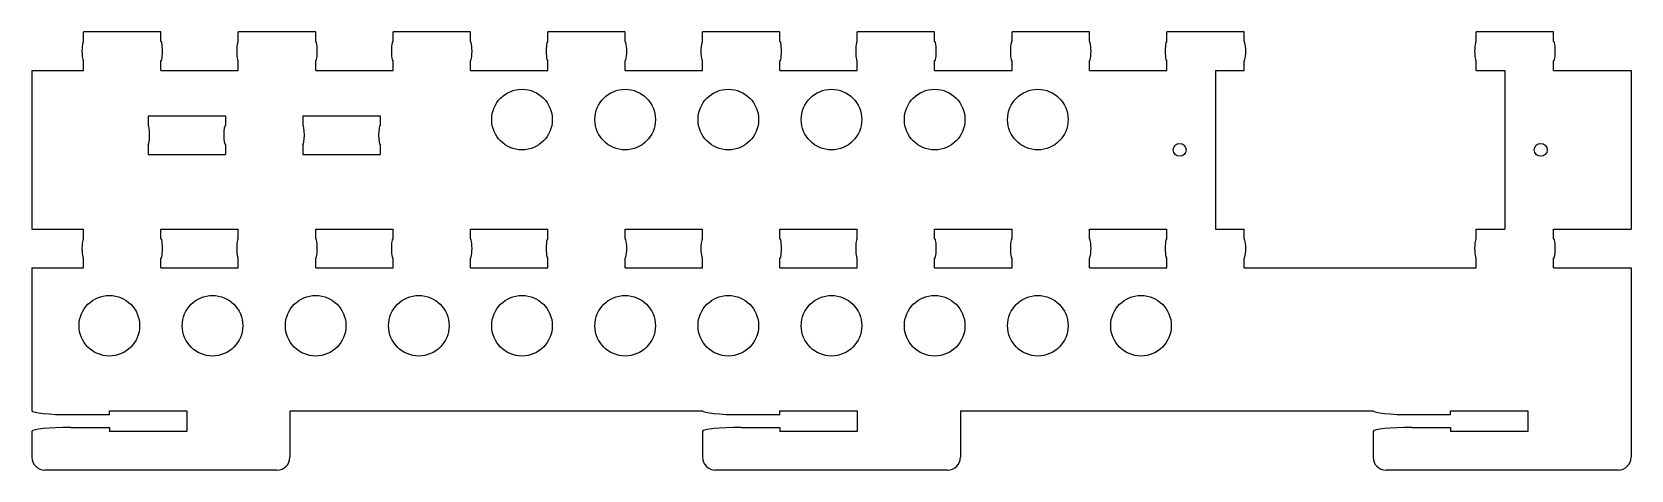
# Model space of a CAD drawing. Extents: x -62 to 62, y -18 to 16.
import ezdxf

# ---------------------------------------------------------------- set-up
doc = ezdxf.new("R2010")
doc.units = 0
doc.header["$MEASUREMENT"] = 0
doc.layers.add('VISIBLE', color=7, linetype='CONTINUOUS')

msp = doc.modelspace()

# ---------------------------------------------------------------- linework, layer by layer
at = {"layer": 'VISIBLE'}
for p, q in [((-52, 16.2), (-58, 16.2)), ((-58, 15.45), (-58, 16.2)), ((-52, 15.45), (-52, 16.2)), ((-40, 16.2), (-46, 16.2)), ((-46, 15.45), (-46, 16.2)), ((-40, 15.45), (-40, 16.2)), ((-28, 16.2), (-34, 16.2)), ((-34, 15.45), (-34, 16.2)), ((-28, 15.45), (-28, 16.2)), ((-16, 16.2), (-22, 16.2)), ((-22, 15.45), (-22, 16.2)), ((-16, 15.45), (-16, 16.2)), ((-4, 16.2), (-10, 16.2)), ((-10, 15.45), (-10, 16.2)), ((-4, 15.45), (-4, 16.2)), ((8, 16.2), (2, 16.2)), ((2, 15.45), (2, 16.2)), ((8, 15.45), (8, 16.2)), ((20, 16.2), (14, 16.2)), ((14, 15.45), (14, 16.2)), ((20, 15.45), (20, 16.2)), ((32, 16.2), (26, 16.2)), ((26, 15.45), (26, 16.2)), ((32, 15.45), (32, 16.2)), ((56, 16.2), (50, 16.2)), ((50, 15.45), (50, 16.2)), ((56, 15.45), (56, 16.2)), ((-58, 13.2), (-58, 13.95)), ((-52, 13.2), (-52, 13.95)), ((-46, 13.2), (-46, 13.95)), ((-40, 13.2), (-40, 13.95)), ((-34, 13.2), (-34, 13.95)), ((-28, 13.2), (-28, 13.95)), ((-22, 13.2), (-22, 13.95)), ((-16, 13.2), (-16, 13.95)), ((-10, 13.2), (-10, 13.95)), ((-4, 13.2), (-4, 13.95)), ((2, 13.2), (2, 13.95)), ((8, 13.2), (8, 13.95)), ((14, 13.2), (14, 13.95)), ((20, 13.2), (20, 13.95)), ((26, 13.2), (26, 13.95)), ((32, 13.2), (32, 13.95)), ((50, 13.2), (50, 13.95)), ((56, 13.2), (56, 13.95)), ((-62, 13.2), (-58, 13.2)), ((-62, 13.2), (-62, 0.9)), ((-52, 13.2), (-46, 13.2)), ((-40, 13.2), (-34, 13.2)), ((-28, 13.2), (-22, 13.2)), ((-16, 13.2), (-10, 13.2)), ((-4, 13.2), (2, 13.2)), ((8, 13.2), (14, 13.2)), ((20, 13.2), (26, 13.2)), ((29.77, 13.2), (29.77, 0.9)), ((29.77, 13.2), (32, 13.2)), ((50, 13.2), (52.22, 13.2)), ((52.22, 13.2), (52.22, 0.9)), ((56, 13.2), (62, 13.2)), ((62, 13.2), (62, 0.9)), ((-53, 9.7), (-53, 8.95)), ((-53, 9.7), (-47, 9.7)), ((-47, 9.7), (-47, 8.95)), ((-41, 9.7), (-41, 8.95)), ((-41, 9.7), (-35, 9.7)), ((-35, 9.7), (-35, 8.95)), ((-53, 7.45), (-53, 6.7)), ((-47, 7.45), (-47, 6.7)), ((-41, 7.45), (-41, 6.7)), ((-35, 7.45), (-35, 6.7)), ((-53, 6.7), (-47, 6.7)), ((-41, 6.7), (-35, 6.7)), ((-62, 0.9), (-58, 0.9)), ((-58, 0.15), (-58, 0.9)), ((-52, 0.15), (-52, 0.9)), ((-52, 0.9), (-46, 0.9)), ((-46, 0.15), (-46, 0.9)), ((-40, 0.15), (-40, 0.9)), ((-40, 0.9), (-34, 0.9)), ((-34, 0.15), (-34, 0.9)), ((-28, 0.15), (-28, 0.9)), ((-28, 0.9), (-22, 0.9)), ((-22, 0.15), (-22, 0.9)), ((-16, 0.15), (-16, 0.9)), ((-16, 0.9), (-10, 0.9)), ((-10, 0.15), (-10, 0.9)), ((-4, 0.15), (-4, 0.9)), ((-4, 0.9), (2, 0.9)), ((2, 0.15), (2, 0.9)), ((8, 0.15), (8, 0.9)), ((8, 0.9), (14, 0.9)), ((14, 0.15), (14, 0.9)), ((20, 0.15), (20, 0.9)), ((20, 0.9), (26, 0.9)), ((26, 0.15), (26, 0.9)), ((29.77, 0.9), (32, 0.9)), ((32, 0.15), (32, 0.9)), ((50, 0.9), (52.22, 0.9)), ((50, 0.15), (50, 0.9)), ((56, 0.15), (56, 0.9)), ((56, 0.9), (62, 0.9)), ((-62, -2.1), (-58, -2.1)), ((-62, -2.1), (-62, -13.2)), ((-58, -2.1), (-58, -1.35)), ((-52, -2.1), (-52, -1.35)), ((-52, -2.1), (-46, -2.1)), ((-46, -2.1), (-46, -1.35)), ((-40, -2.1), (-40, -1.35)), ((-40, -2.1), (-34, -2.1)), ((-34, -2.1), (-34, -1.35)), ((-28, -2.1), (-28, -1.35)), ((-28, -2.1), (-22, -2.1)), ((-22, -2.1), (-22, -1.35)), ((-16, -2.1), (-16, -1.35)), ((-16, -2.1), (-10, -2.1)), ((-10, -2.1), (-10, -1.35)), ((-4, -2.1), (-4, -1.35)), ((-4, -2.1), (2, -2.1)), ((2, -2.1), (2, -1.35)), ((8, -2.1), (8, -1.35)), ((8, -2.1), (14, -2.1)), ((14, -2.1), (14, -1.35)), ((20, -2.1), (20, -1.35)), ((20, -2.1), (26, -2.1)), ((26, -2.1), (26, -1.35)), ((32, -2.1), (32, -1.35)), ((32, -2.1), (50, -2.1)), ((50, -2.1), (50, -1.35)), ((56, -2.1), (56, -1.35)), ((56, -2.1), (62, -2.1)), ((62, -2.1), (62, -16.8)), ((-59, -13.5), (-56, -13.5)), ((-56, -13.5), (-56, -13.2)), ((-56, -13.2), (-50, -13.2)), ((-50, -13.2), (-50, -14.8)), ((-42, -13.2), (-42, -16.8)), ((-42, -13.2), (-10, -13.2)), ((-7, -13.5), (-4, -13.5)), ((-4, -13.5), (-4, -13.2)), ((-4, -13.2), (2, -13.2)), ((2, -13.2), (2, -14.8)), ((10, -13.2), (10, -16.8)), ((10, -13.2), (42, -13.2)), ((45, -13.5), (48, -13.5)), ((48, -13.5), (48, -13.2)), ((48, -13.2), (54, -13.2)), ((54, -13.2), (54, -14.8)), ((-62, -14.8), (-62, -16.8)), ((-59, -14.5), (-56, -14.5)), ((-56, -14.5), (-56, -14.8)), ((-50, -14.8), (-56, -14.8)), ((-10, -14.8), (-10, -16.8)), ((-7, -14.5), (-4, -14.5)), ((-4, -14.5), (-4, -14.8)), ((2, -14.8), (-4, -14.8)), ((42, -14.8), (42, -16.8)), ((45, -14.5), (48, -14.5)), ((48, -14.5), (48, -14.8)), ((54, -14.8), (48, -14.8)), ((-43, -17.8), (-61, -17.8)), ((9, -17.8), (-9, -17.8)), ((61, -17.8), (43, -17.8))]:
    msp.add_line(p, q, dxfattribs=at)
for centre, radius in [((-24, 9.4), 2.35), ((-16, 9.4), 2.35), ((-8, 9.4), 2.35), ((0, 9.4), 2.35), ((8, 9.4), 2.35), ((16, 9.4), 2.35), ((27, 7.05), 0.5), ((55, 7.05), 0.5), ((-56, -6.6), 2.35), ((-48, -6.6), 2.35), ((-40, -6.6), 2.35), ((-32, -6.6), 2.35), ((-24, -6.6), 2.35), ((-16, -6.6), 2.35), ((-8, -6.6), 2.35), ((0, -6.6), 2.35), ((8, -6.6), 2.35), ((16, -6.6), 2.35), ((24, -6.6), 2.35)]:
    msp.add_circle(centre, radius, dxfattribs=at)
for centre, start, end in [((-61, -16.8), 180, 270), ((-43, -16.8), 270, 0), ((-9, -16.8), 180, 270), ((9, -16.8), 270, 0), ((43, -16.8), 180, 270), ((61, -16.8), 270, 0)]:
    msp.add_arc(centre, 1, start, end, dxfattribs=at)
for centre, major_axis, ratio, start_param, end_param in [((-58, 14.7), (0, 0.75), 0.166667, 0, 3.141593), ((-52, 14.7), (0, -0.75), 0.166667, 0, 3.141593), ((-46, 14.7), (0, 0.75), 0.166667, 0, 3.141593), ((-40, 14.7), (0, -0.75), 0.166667, 0, 3.141593), ((-34, 14.7), (0, 0.75), 0.166667, 0, 3.141593), ((-28, 14.7), (0, -0.75), 0.166667, 0, 3.141593), ((-22, 14.7), (0, 0.75), 0.166667, 0, 3.141593), ((-16, 14.7), (0, -0.75), 0.166667, 0, 3.141593), ((-10, 14.7), (0, 0.75), 0.166667, 0, 3.141593), ((-4, 14.7), (0, -0.75), 0.166667, 0, 3.141593), ((2, 14.7), (0, 0.75), 0.166667, 0, 3.141593), ((8, 14.7), (0, -0.75), 0.166667, 0, 3.141593), ((14, 14.7), (0, 0.75), 0.166667, 0, 3.141593), ((20, 14.7), (0, -0.75), 0.166667, 0, 3.141593), ((26, 14.7), (0, 0.75), 0.166667, 0, 3.141593), ((32, 14.7), (0, -0.75), 0.166667, 0, 3.141593), ((50, 14.7), (0, 0.75), 0.166667, 0, 3.141593), ((56, 14.7), (0, -0.75), 0.166667, 0, 3.141593), ((-53, 8.2), (0, 0.75), 0.166667, 3.141593, 6.283185), ((-47, 8.2), (0, -0.75), 0.166667, 3.141593, 6.283185), ((-41, 8.2), (0, 0.75), 0.166667, 3.141593, 6.283185), ((-35, 8.2), (0, -0.75), 0.166667, 3.141593, 6.283185), ((-58, -0.6), (0, 0.75), 0.166667, 0, 3.141593), ((-52, -0.6), (0, -0.75), 0.166667, 0, 3.141593), ((-46, -0.6), (0, 0.75), 0.166667, 0, 3.141593), ((-40, -0.6), (0, -0.75), 0.166667, 0, 3.141593), ((-34, -0.6), (0, 0.75), 0.166667, 0, 3.141593), ((-28, -0.6), (0, -0.75), 0.166667, 0, 3.141593), ((-22, -0.6), (0, 0.75), 0.166667, 0, 3.141593), ((-16, -0.6), (0, -0.75), 0.166667, 0, 3.141593), ((-10, -0.6), (0, 0.75), 0.166667, 0, 3.141593), ((-4, -0.6), (0, -0.75), 0.166667, 0, 3.141593), ((2, -0.6), (0, 0.75), 0.166667, 0, 3.141593), ((8, -0.6), (0, -0.75), 0.166667, 0, 3.141593), ((14, -0.6), (0, 0.75), 0.166667, 0, 3.141593), ((20, -0.6), (0, -0.75), 0.166667, 0, 3.141593), ((26, -0.6), (0, 0.75), 0.166667, 0, 3.141593), ((32, -0.6), (0, -0.75), 0.166667, 0, 3.141593), ((50, -0.6), (0, 0.75), 0.166667, 0, 3.141593), ((56, -0.6), (0, -0.75), 0.166667, 0, 3.141593), ((-59, -13.2), (3, 0), 0.1, 3.141593, 4.712389), ((-7, -13.2), (3, 0), 0.1, 3.141593, 4.712389), ((45, -13.2), (3, 0), 0.1, 3.141593, 4.712389), ((-59, -14.8), (-3, 0), 0.1, 4.712389, 6.283185), ((-7, -14.8), (-3, 0), 0.1, 4.712389, 6.283185), ((45, -14.8), (-3, 0), 0.1, 4.712389, 6.283185)]:
    msp.add_ellipse(centre, major_axis=major_axis, ratio=ratio, start_param=start_param, end_param=end_param, dxfattribs=at)

doc.saveas('drawing.dxf')
